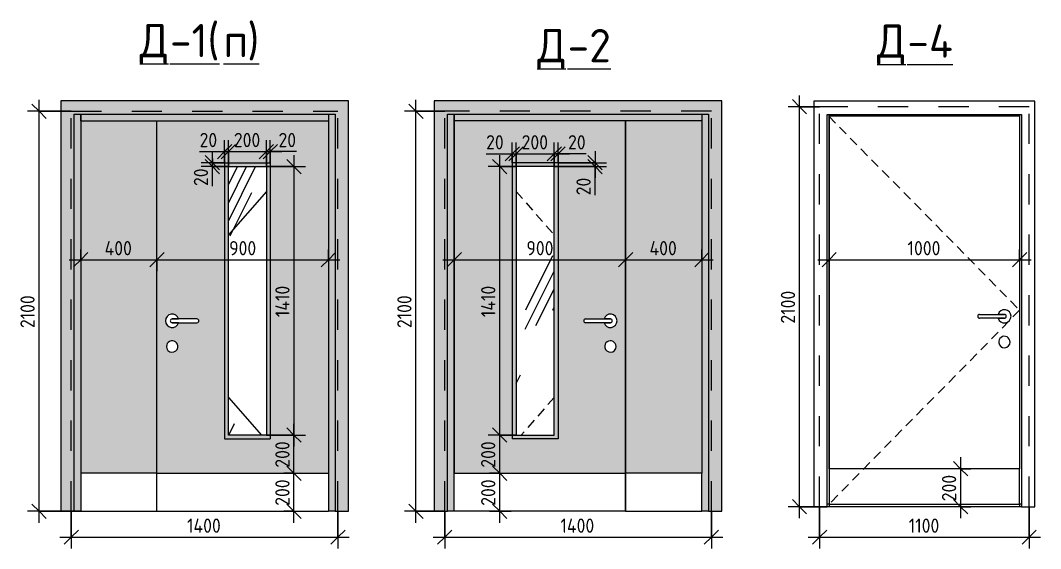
# Model space of a CAD drawing. Header units: millimetres. Extents: x 19352 to 39837, y 3979 to 22675.
# Drawn here: x 19352 to 24708, y 19848 to 22621 of the extents above; entities that cross this region are included whole.
import ezdxf

# ---------------------------------------------------------------- set-up
doc = ezdxf.new("R2010")
doc.units = ezdxf.units.MM
doc.linetypes.add('200_ШТРИХ__ш1_п0_6_', pattern=[80, 50, -30])
doc.linetypes.add('Штрих', pattern=[317.5, 158.75, -158.75])
for name, color, linetype, lineweight in [('A-ANNO-DIMS', 7, 'Continuous', 9), ('A-ANNO-DIMS-50', 7, 'Continuous', 9), ('A-DOOR', 7, 'Штрих', 9), ('A-DOOR-1', 7, 'Continuous', 9), ('A-DOOR-2', 7, '200_ШТРИХ__ш1_п0_6_', 9), ('A-DOOR-FRAM', 7, 'Continuous', 9)]:
    doc.layers.add(name, color=color, linetype=linetype, lineweight=lineweight)
doc.layers.add('G-ANNO-TEXT-1', color=7, linetype='Continuous', lineweight=9, true_color=0x3c3c3c)
doc.styles.add('GOST Common', font='GOST_Common.ttf', dxfattribs={"height": 175})
doc.styles.add('ISOCPEUR', font='isocpeur.ttf', dxfattribs={"width": 0.9, "height": 75})
doc.dimstyles.new('ISO-1_5', dxfattribs={"dimscale": 304.8, "dimtxt": 74.698588, "dimasz": 0.246063, "dimexe": 0.19685, "dimexo": 0, "dimgap": 0, "dimtad": 1, "dimdec": 0, "dimrnd": 10, "dimzin": 0, "dimdsep": 46, "dimtxsty": 'ISOCPEUR', "dimblk1": 'OBLIQUE', "dimblk2": 'OBLIQUE', "dimsah": 1, "dimcen": 0.09, "dimdle": 0.19685, "dimazin": 0, "dimtfac": 1, "dimtdec": 4, "dimtix": 1, "dimtmove": 0, "dimatfit": 3, "dimfxl": 1, "dimtvp": 1, "dimtolj": 1, "dimtzin": 0, "dimarcsym": 2})
doc.dimstyles.new('ISO-1_5_1', dxfattribs={"dimscale": 304.8, "dimtxt": 74.698588, "dimasz": 0.246063, "dimexe": 0.19685, "dimexo": 0, "dimgap": 0, "dimtad": 1, "dimdec": 0, "dimrnd": 10, "dimzin": 0, "dimdsep": 46, "dimtxsty": 'ISOCPEUR', "dimblk1": 'OBLIQUE', "dimblk2": 'OBLIQUE', "dimsah": 1, "dimcen": 0.09, "dimdle": 0.19685, "dimazin": 0, "dimtfac": 1, "dimtdec": 4, "dimtix": 1, "dimtmove": 1, "dimatfit": 3, "dimfxl": 1, "dimtvp": 1, "dimtolj": 1, "dimtzin": 0, "dimarcsym": 2})
pattern_1 = [(63.435, (127, 63.5), (-511.167, 1533.495), [635, -381, 635, -381, -807.806]), (63.435, (127, 63.5), (-511.167, 1533.495), [-2032, 254, -553.806]), (63.435, (95.2, 95.2), (-511.167, 1533.495), [508, -635, 381, -381, -934.806]), (63.435, (95.2, 95.2), (-511.167, 1533.495), [-1905, 444.5, -490.306]), (63.435, (95.2, 190.5), (-511.167, 1533.495), [381, -762, 254, -381, -1061.806]), (63.435, (95.2, 190.5), (-511.167, 1533.495), [-1778, 571.5, -490.306]), (63.435, (190.5, 95.2), (-511.167, 1533.495), [381, -762, 317.5, -12809.3]), (63.435, (285.8, 190.5), (-511.167, 1533.495), [190.5, -952.5, 127, -12999.8]), (63.435, (127, 349.2), (-511.167, 1533.495), [127, -952.5, 127, -508, -1125.306]), (63.435, (127, 349.2), (-511.167, 1533.495), [-1714.5, 317.5, -807.806]), (63.435, (698.5, 254), (-511.167, 1533.495), [635, -952.5, 762, -503.006]), (63.435, (698.5, 158.8), (-511.167, 1533.495), [889, -635, 952.5, -376.006]), (63.435, (762, 190.5), (-511.167, 1533.495), [1016, -508, 762, -553.806]), (63.435, (857.2, 285.8), (-511.167, 1533.495), [635, -889, 508, -807.806]), (63.435, (762, 476.2), (-511.167, 1533.495), [317.5, -1270, 381, -871.306]), (63.435, (952.5, 381), (-511.167, 1533.495), [254, -1270, 254, -1061.806])]

# ---------------------------------------------------------------- blocks, each defined once
blk = doc.blocks.new('Family - ___-32272663-_Двери_ 3 этаж 12-23')
at = {"layer": 'A-DOOR-1'}
h = blk.add_hatch(color=256, dxfattribs=at)
h.paths.add_polyline_path([(21791.9, 20243.9), (22529.4, 20243.9), (22529.4, 22093.9), (21629.4, 22093.9), (21629.4, 20243.9)])
h.paths.add_polyline_path([(22154.4, 20443.9), (21954.4, 20443.9), (21954.4, 21853.9), (22154.4, 21853.9), (22154.4, 20568.7)])
h.paths.add_polyline_path([(22451.6, 20879), (22444.1, 20879.4), (22437, 20881.7), (22430, 20886.2), (22425.4, 20891), (22421.4, 20898.7), (22419.7, 20904.7), (22419.7, 20912.8), (22421.4, 20919.6), (22425.4, 20926.8), (22430, 20931.8), (22436.4, 20936), (22443.5, 20938.4), (22451.1, 20938.9), (22458.5, 20937.5), (22465.4, 20934.4), (22471.7, 20929), (22475.7, 20923.5), (22478.5, 20916.4), (22479.4, 20908.9), (22478.5, 20901.5), (22475.8, 20894.6), (22471.4, 20888.5), (22465.7, 20883.7), (22458.9, 20880.5), (22453.6, 20879.4)])
h.paths.add_polyline_path([(22450, 21009), (22441, 21010), (22432.6, 21013.3), (22425, 21019), (22419.6, 21025.7), (22415.9, 21033.9), (22316.8, 21034.3), (22314.4, 21035.3), (22312.4, 21036.9), (22310.8, 21038.9), (22309.8, 21041.4), (22309.4, 21043.9), (22309.8, 21046.5), (22310.8, 21048.9), (22312.4, 21051), (22314.4, 21052.6), (22316.8, 21053.6), (22320.9, 21053.9), (22415.9, 21053.9), (22419.6, 21062.2), (22425.3, 21069.3), (22432.6, 21074.6), (22441, 21077.9), (22452, 21078.6), (22458.9, 21077.6), (22467.2, 21074.1), (22474.4, 21068.5), (22479.8, 21061.3), (22483.3, 21052.9), (22484.4, 21043.9), (22483.3, 21035), (22479.5, 21026.2), (22473.4, 21018.6), (22467.2, 21013.8), (22458.9, 21010.3), (22452, 21009.3)])
blk.add_hatch(color=256, dxfattribs=at).paths.add_polyline_path([(22929.4, 20243.9), (22929.4, 22093.9), (22529.4, 22093.9), (22529.4, 20243.9)])
h = blk.add_hatch(dxfattribs=at)
h.set_pattern_fill('FP_1', color=256, style=0, pattern_type=2)
h.set_pattern_definition(pattern_1)
h.paths.add_polyline_path([(21954.4, 20443.9), (22154.4, 20443.9), (22154.4, 21853.9), (21954.4, 21853.9), (21954.4, 20568.7)])
at = {"layer": 'A-DOOR-FRAM'}
for points in [[(21594.4, 20043.9), (21594.4, 22128.9), (22964.4, 22128.9), (22964.4, 20043.9), (23034.4, 20043.9), (23034.4, 22198.9), (21524.4, 22198.9), (21524.4, 20043.9)], [(21629.4, 20043.9), (21629.4, 22128.9), (21594.4, 22128.9), (21594.4, 20043.9)], [(21629.4, 22093.9), (22929.4, 22093.9), (22929.4, 22128.9), (21629.4, 22128.9)], [(22929.4, 20043.9), (22964.4, 20043.9), (22964.4, 22128.9), (22929.4, 22128.9), (22929.4, 20243.9)]]:
    blk.add_hatch(color=256, dxfattribs=at).paths.add_polyline_path(points)
at = {"layer": 'A-DOOR'}
for p, q in [((22979.4, 22143.9), (21579.4, 22143.9)), ((21579.4, 20043.9), (21579.4, 22143.9)), ((22979.4, 22143.9), (21579.4, 22143.9)), ((21579.4, 20043.9), (21579.4, 22143.9)), ((22979.4, 20043.9), (22979.4, 22143.9)), ((22979.4, 20043.9), (22979.4, 22143.9))]:
    blk.add_line(p, q, dxfattribs=at)
at = {"layer": 'A-DOOR-1'}
for p, q in [((22529.4, 22093.9), (21629.4, 22093.9)), ((21629.4, 20243.9), (21629.4, 22093.9)), ((22529.4, 22093.9), (22529.4, 20243.9)), ((22929.4, 22093.9), (22529.4, 22093.9)), ((22529.4, 20243.9), (22529.4, 22093.9)), ((22929.4, 22093.9), (22929.4, 20243.9)), ((22174.4, 21873.9), (21934.4, 21873.9)), ((21934.4, 21873.9), (21934.4, 20423.9)), ((21954.4, 21853.9), (21954.4, 20443.9)), ((22154.4, 21853.9), (21954.4, 21853.9)), ((22154.4, 20443.9), (22154.4, 21853.9)), ((22174.4, 21873.9), (22174.4, 20423.9)), ((22319.4, 21053.9), (22449.4, 21053.9)), ((22449.4, 21053.9), (22415.9, 21053.9)), ((22449.4, 21033.9), (22319.4, 21033.9)), ((22415.9, 21033.9), (22449.4, 21033.9)), ((22174.4, 20423.9), (21934.4, 20423.9)), ((21954.4, 20443.9), (22154.4, 20443.9)), ((21629.4, 20243.9), (22529.4, 20243.9)), ((21629.4, 20043.9), (21629.4, 20243.9)), ((22529.4, 20043.9), (22529.4, 20243.9)), ((22929.4, 20243.9), (22529.4, 20243.9)), ((22529.4, 20243.9), (22529.4, 20043.9)), ((22929.4, 20043.9), (22929.4, 20243.9)), ((22529.4, 20043.9), (21629.4, 20043.9)), ((22529.4, 20043.9), (22929.4, 20043.9))]:
    blk.add_line(p, q, dxfattribs=at)
for centre, radius, start, end in [((22319.4, 21043.9), 10, 90, 270), ((22449.4, 21043.9), 35, 0, 163.3985), ((22449.4, 21043.9), 10, 270, 90), ((22449.4, 21043.9), 10, 270, 90), ((22449.4, 21043.9), 35, 196.6015, 0), ((22449.4, 20908.9), 30, 0, 188.1699), ((22449.4, 20908.9), 30, 188.1699, 0)]:
    blk.add_arc(centre, radius, start, end, dxfattribs=at)
at = {"layer": 'A-DOOR-2'}
for p, q in [((21954.4, 21722.8), (22154.4, 21495.4)), ((22154.4, 20641.9), (21980.7, 20443.9))]:
    blk.add_line(p, q, dxfattribs=at)
at = {"layer": 'A-DOOR-FRAM'}
for p, q in [((23034.4, 22198.9), (21524.4, 22198.9)), ((21524.4, 22198.9), (21524.4, 20043.9)), ((23034.4, 20043.9), (23034.4, 22198.9)), ((21594.4, 20043.9), (21594.4, 22128.9)), ((21594.4, 22128.9), (22964.4, 22128.9)), ((21629.4, 22093.9), (21629.4, 22128.9)), ((21629.4, 22128.9), (21629.4, 20243.9)), ((22929.4, 22128.9), (22929.4, 22093.9)), ((22929.4, 22128.9), (22929.4, 20243.9)), ((22964.4, 22128.9), (22964.4, 20043.9)), ((22929.4, 22093.9), (21629.4, 22093.9)), ((21524.4, 20043.9), (21594.4, 20043.9)), ((21629.4, 20043.9), (21594.4, 20043.9)), ((22964.4, 20043.9), (22929.4, 20043.9)), ((22964.4, 20043.9), (23034.4, 20043.9))]:
    blk.add_line(p, q, dxfattribs=at)
blk = doc.blocks.new('Family - ___-32272672-_Двери_ 3 этаж 12-23')
at = {"layer": 'A-DOOR'}
for p, q in [((24647.8, 22167.7), (23547.8, 22167.7)), ((23547.8, 20067.7), (23547.8, 22167.7)), ((24647.8, 22167.7), (23547.8, 22167.7)), ((23547.8, 20067.7), (23547.8, 22167.7)), ((24647.8, 20067.7), (24647.8, 22167.7)), ((24647.8, 20067.7), (24647.8, 22167.7))]:
    blk.add_line(p, q, dxfattribs=at)
at = {"layer": 'A-DOOR-1'}
for p, q in [((24597.8, 22117.7), (23597.8, 22117.7)), ((23597.8, 20267.7), (23597.8, 22117.7)), ((24597.8, 22117.7), (24597.8, 20267.7)), ((24387.8, 21077.7), (24517.8, 21077.7)), ((24517.8, 21057.7), (24387.8, 21057.7)), ((24517.8, 21077.7), (24484.2, 21077.7)), ((24484.2, 21057.7), (24517.8, 21057.7)), ((24597.8, 20267.7), (23597.8, 20267.7)), ((23597.8, 20267.7), (23597.8, 20081.7)), ((24597.8, 20081.7), (24597.8, 20267.7)), ((23597.8, 20081.7), (24597.8, 20081.7))]:
    blk.add_line(p, q, dxfattribs=at)
for centre, radius, start, end in [((24517.8, 21067.7), 35, 0, 163.3985), ((24387.8, 21067.7), 10, 90, 270), ((24517.8, 21067.7), 35, 196.6015, 0), ((24517.8, 21067.7), 10, 270, 90), ((24517.8, 21067.7), 10, 270, 90), ((24517.8, 20932.7), 30, 0, 188.1699), ((24517.8, 20932.7), 30, 188.1699, 0)]:
    blk.add_arc(centre, radius, start, end, dxfattribs=at)
at = {"layer": 'A-DOOR-2'}
for p, q in [((23596.4, 22117.7), (24597.8, 21099.7)), ((24597.8, 21099.7), (24544.4, 21045.4)), ((24540.6, 21041.5), (23597.8, 20081.7))]:
    blk.add_line(p, q, dxfattribs=at)
at = {"layer": 'A-DOOR-FRAM'}
for p, q in [((24677.8, 22197.7), (23517.8, 22197.7)), ((23517.8, 22197.7), (23517.8, 20067.7)), ((24677.8, 20067.7), (24677.8, 22197.7)), ((23587.8, 20067.7), (23587.8, 22127.7)), ((23587.8, 22127.7), (24607.8, 22127.7)), ((23597.8, 22117.7), (23597.8, 22127.7)), ((23597.8, 22127.7), (23597.8, 20267.7)), ((24597.8, 22127.7), (24597.8, 22117.7)), ((24597.8, 22127.7), (24597.8, 20267.7)), ((24607.8, 22127.7), (24607.8, 20067.7)), ((24597.8, 22117.7), (23597.8, 22117.7)), ((23517.8, 20067.7), (23587.8, 20067.7)), ((23597.8, 20081.7), (23587.8, 20081.7)), ((23597.8, 20067.7), (23587.8, 20067.7)), ((24607.8, 20067.7), (23587.8, 20067.7)), ((23597.8, 20081.7), (23597.8, 20067.7)), ((24597.8, 20081.7), (24597.8, 20067.7)), ((24607.8, 20081.7), (24597.8, 20081.7)), ((24607.8, 20067.7), (24597.8, 20067.7)), ((24607.8, 20067.7), (24677.8, 20067.7))]:
    blk.add_line(p, q, dxfattribs=at)
blk = doc.blocks.new('Family - ___-32272699-_Двери_ 3 этаж 12-23')
at = {"layer": 'A-DOOR-1'}
blk.add_hatch(color=256, dxfattribs=at).paths.add_polyline_path([(19668.7, 20243.9), (20068.7, 20243.9), (20068.7, 22093.9), (19668.7, 22093.9), (19668.7, 20568.7)])
h = blk.add_hatch(color=256, dxfattribs=at)
h.paths.add_polyline_path([(20443.7, 20243.9), (20968.7, 20243.9), (20968.7, 22093.9), (20068.7, 22093.9), (20068.7, 20243.9), (20256.2, 20243.9)])
h.paths.add_polyline_path([(20643.7, 20443.9), (20443.7, 20443.9), (20443.7, 21853.9), (20643.7, 21853.9), (20643.7, 21289.2)])
h.paths.add_polyline_path([(20146.6, 20879), (20139.2, 20880.5), (20132.5, 20883.7), (20126.7, 20888.5), (20122.4, 20894.6), (20119.6, 20901.5), (20118.7, 20908.9), (20119.6, 20916.4), (20122.4, 20923.5), (20126.9, 20929.6), (20132.8, 20934.4), (20139.6, 20937.5), (20147, 20938.9), (20154.6, 20938.4), (20161.7, 20936), (20168.1, 20931.8), (20173.2, 20926.3), (20176.7, 20919.6), (20178.5, 20912.2), (20178.4, 20904.7), (20176.4, 20897.5), (20172.7, 20891), (20167.5, 20885.6), (20161.2, 20881.7), (20154, 20879.4)])
h.paths.add_polyline_path([(20148.2, 21009), (20139.2, 21010.3), (20130.9, 21013.8), (20123.8, 21019.4), (20118.3, 21026.6), (20114.9, 21035), (20113.7, 21043.9), (20114.9, 21052.9), (20118.3, 21061.3), (20124.7, 21069.3), (20130.9, 21074.1), (20139.2, 21077.6), (20148.7, 21078.9), (20157.1, 21077.9), (20165.6, 21074.6), (20172.9, 21069.3), (20179, 21061.3), (20182.2, 21053.9), (20281.3, 21053.6), (20283.7, 21052.6), (20285.8, 21051), (20287.4, 21048.9), (20288.4, 21046.5), (20288.7, 21043.9), (20288.4, 21041.4), (20287.4, 21038.9), (20285.8, 21036.9), (20283.7, 21035.3), (20281.3, 21034.3), (20278.7, 21033.9), (20182.2, 21033.9), (20178.6, 21025.7), (20172.7, 21018.5), (20165.6, 21013.3), (20157.1, 21010), (20148.7, 21009)])
h = blk.add_hatch(dxfattribs=at)
h.set_pattern_fill('FP_1', color=256, style=0, pattern_type=2)
h.set_pattern_definition(pattern_1)
h.paths.add_polyline_path([(20575.6, 20443.9), (20643.7, 20443.9), (20643.7, 21853.9), (20443.7, 21853.9), (20443.7, 20443.9)])
at = {"layer": 'A-DOOR-FRAM'}
for points in [[(19633.7, 20043.9), (19633.7, 22128.9), (21003.7, 22128.9), (21003.7, 20043.9), (21073.7, 20043.9), (21073.7, 22198.9), (19563.7, 22198.9), (19563.7, 20043.9)], [(19633.7, 20043.9), (19668.7, 20043.9), (19668.7, 22128.9), (19633.7, 22128.9), (19633.7, 20568.7)], [(19668.7, 22093.9), (20968.7, 22093.9), (20968.7, 22128.9), (19668.7, 22128.9)], [(20968.7, 20043.9), (21003.7, 20043.9), (21003.7, 22128.9), (20968.7, 22128.9), (20968.7, 20243.9)]]:
    blk.add_hatch(color=256, dxfattribs=at).paths.add_polyline_path(points)
at = {"layer": 'A-DOOR'}
for p, q in [((19618.7, 22143.9), (21018.7, 22143.9)), ((19618.7, 20043.9), (19618.7, 22143.9)), ((19618.7, 22143.9), (21018.7, 22143.9)), ((19618.7, 20043.9), (19618.7, 22143.9)), ((21018.7, 20043.9), (21018.7, 22143.9)), ((21018.7, 20043.9), (21018.7, 22143.9))]:
    blk.add_line(p, q, dxfattribs=at)
at = {"layer": 'A-DOOR-1'}
for p, q in [((20068.7, 20243.9), (20068.7, 22093.9)), ((20068.7, 20243.9), (20068.7, 22093.9)), ((20423.7, 21873.9), (20663.7, 21873.9)), ((20423.7, 21873.9), (20423.7, 20423.9)), ((20443.7, 20443.9), (20443.7, 21853.9)), ((20443.7, 21853.9), (20643.7, 21853.9)), ((20643.7, 21853.9), (20643.7, 20443.9)), ((20663.7, 21873.9), (20663.7, 20423.9)), ((20643.7, 21722.8), (20443.7, 21495.4)), ((20278.7, 21053.9), (20148.7, 21053.9)), ((20148.7, 21053.9), (20182.2, 21053.9)), ((20148.7, 21033.9), (20278.7, 21033.9)), ((20182.2, 21033.9), (20148.7, 21033.9)), ((20443.7, 20641.9), (20617.5, 20443.9)), ((20423.7, 20423.9), (20663.7, 20423.9)), ((20643.7, 20443.9), (20443.7, 20443.9)), ((20068.7, 20243.9), (19668.7, 20243.9)), ((20068.7, 20243.9), (20968.7, 20243.9)), ((20068.7, 20043.9), (20068.7, 20243.9)), ((20068.7, 20043.9), (20068.7, 20243.9)), ((19668.7, 20043.9), (20068.7, 20043.9)), ((20068.7, 20043.9), (20968.7, 20043.9))]:
    blk.add_line(p, q, dxfattribs=at)
for centre, radius, start, end in [((20148.7, 21043.9), 35, 16.6015, 180), ((20148.7, 21043.9), 10, 90, 270), ((20148.7, 21043.9), 10, 90, 270), ((20278.7, 21043.9), 10, 270, 90), ((20148.7, 21043.9), 35, 180, 343.3985), ((20148.7, 20908.9), 30, 351.8301, 180), ((20148.7, 20908.9), 30, 180, 351.8301)]:
    blk.add_arc(centre, radius, start, end, dxfattribs=at)
at = {"layer": 'A-DOOR-FRAM'}
for p, q in [((21073.7, 22198.9), (19563.7, 22198.9)), ((19563.7, 22198.9), (19563.7, 20043.9)), ((21073.7, 20043.9), (21073.7, 22198.9)), ((19633.7, 20043.9), (19633.7, 22128.9)), ((19633.7, 22128.9), (21003.7, 22128.9)), ((19668.7, 22093.9), (19668.7, 22128.9)), ((19668.7, 22128.9), (19668.7, 20043.9)), ((20968.7, 22128.9), (20968.7, 22093.9)), ((20968.7, 22128.9), (20968.7, 20043.9)), ((21003.7, 22128.9), (21003.7, 20043.9)), ((19668.7, 22093.9), (20968.7, 22093.9)), ((19563.7, 20043.9), (19633.7, 20043.9)), ((19668.7, 20043.9), (19633.7, 20043.9)), ((21003.7, 20043.9), (20968.7, 20043.9)), ((21003.7, 20043.9), (21073.7, 20043.9))]:
    blk.add_line(p, q, dxfattribs=at)
blk = doc.blocks.new('DIMBLOCK4-_Двери_ 3 этаж 12-23')
at = {"layer": 'A-ANNO-DIMS-50', "lineweight": 20}
for p, q in [((21428.4, 22143.9), (21390.9, 22181.4)), ((21428.4, 22143.9), (21465.9, 22106.4)), ((21428.4, 20043.9), (21390.9, 20081.4)), ((21428.4, 20043.9), (21465.9, 20006.4))]:
    blk.add_line(p, q, dxfattribs=at)
at = {"layer": 'A-ANNO-DIMS-50'}
for p, q in [((21428.4, 19983.9), (21428.4, 22203.9)), ((21579.4, 22143.9), (21368.4, 22143.9)), ((21428.4, 22143.9), (21579.4, 22143.9)), ((21579.4, 20043.9), (21368.4, 20043.9)), ((21428.4, 20043.9), (21579.4, 20043.9))]:
    blk.add_line(p, q, dxfattribs=at)
at = {"layer": 'A-ANNO-DIMS-50', "color": 0, "insert": (21330.4, 21005.6), "char_height": 75, "width": 212.029, "attachment_point": 1, "rotation": 90, "line_spacing_factor": 1.149209, "style": 'ISOCPEUR'}
blk.add_mtext('2100', dxfattribs=at)
blk = doc.blocks.new('_Oblique')
at = {"color": 0, "linetype": 'ByBlock', "lineweight": -2}
blk.add_line((-0.5, -0.5), (0.5, 0.5), dxfattribs=at)
blk = doc.blocks.new('DIMBLOCK5-_Двери_ 3 этаж 12-23')
at = {"layer": 'A-ANNO-DIMS-50', "lineweight": 20}
for p, q in [((21868.4, 20243.9), (21830.9, 20281.4)), ((21868.4, 20243.9), (21905.9, 20206.4)), ((21868.4, 20043.9), (21830.9, 20081.4)), ((21868.4, 20043.9), (21905.9, 20006.4))]:
    blk.add_line(p, q, dxfattribs=at)
at = {"layer": 'A-ANNO-DIMS-50'}
for p, q in [((21815.3, 20243.9), (21928.4, 20243.9)), ((21868.4, 20243.9), (21815.3, 20243.9)), ((21868.4, 19983.9), (21868.4, 20243.9)), ((21815.3, 20043.9), (21928.4, 20043.9)), ((21868.4, 20043.9), (21815.3, 20043.9))]:
    blk.add_line(p, q, dxfattribs=at)
at = {"layer": 'A-ANNO-DIMS-50', "color": 0, "insert": (21770.4, 20072.8), "char_height": 75, "width": 170.658, "attachment_point": 1, "rotation": 90, "line_spacing_factor": 1.149209, "style": 'ISOCPEUR'}
blk.add_mtext('200', dxfattribs=at)
blk = doc.blocks.new('DIMBLOCK6-_Двери_ 3 этаж 12-23')
at = {"layer": 'A-ANNO-DIMS-50', "lineweight": 20}
for p, q in [((21868.4, 20443.9), (21830.9, 20481.4)), ((21868.4, 20443.9), (21905.9, 20406.4)), ((21868.4, 20243.9), (21830.9, 20281.4)), ((21868.4, 20243.9), (21905.9, 20206.4))]:
    blk.add_line(p, q, dxfattribs=at)
at = {"layer": 'A-ANNO-DIMS-50'}
for p, q in [((21954.4, 20443.9), (21808.4, 20443.9)), ((21868.4, 20243.9), (21868.4, 20443.9)), ((21868.4, 20443.9), (21954.4, 20443.9)), ((21815.3, 20243.9), (21928.4, 20243.9)), ((21868.4, 20243.9), (21815.3, 20243.9))]:
    blk.add_line(p, q, dxfattribs=at)
at = {"layer": 'A-ANNO-DIMS-50', "color": 0, "insert": (21770.4, 20272.8), "char_height": 75, "width": 170.658, "attachment_point": 1, "rotation": 90, "line_spacing_factor": 1.149209, "style": 'ISOCPEUR'}
blk.add_mtext('200', dxfattribs=at)
blk = doc.blocks.new('DIMBLOCK7-_Двери_ 3 этаж 12-23')
at = {"layer": 'A-ANNO-DIMS-50'}
for p, q in [((21868.4, 20443.9), (21868.4, 21913.9)), ((21954.4, 21853.9), (21808.4, 21853.9)), ((21868.4, 21853.9), (21954.4, 21853.9)), ((21954.4, 20443.9), (21808.4, 20443.9)), ((21868.4, 20443.9), (21954.4, 20443.9))]:
    blk.add_line(p, q, dxfattribs=at)
at = {"layer": 'A-ANNO-DIMS-50', "lineweight": 20}
for p, q in [((21868.4, 21853.9), (21830.9, 21891.4)), ((21868.4, 21853.9), (21905.9, 21816.4)), ((21868.4, 20443.9), (21830.9, 20481.4)), ((21868.4, 20443.9), (21905.9, 20406.4))]:
    blk.add_line(p, q, dxfattribs=at)
at = {"layer": 'A-ANNO-DIMS-50', "color": 0, "insert": (21770.4, 21063.5), "char_height": 75, "width": 205.134, "attachment_point": 1, "rotation": 90, "line_spacing_factor": 1.149209, "style": 'ISOCPEUR'}
blk.add_mtext('1410', dxfattribs=at)
blk = doc.blocks.new('DIMBLOCK8-_Двери_ 3 этаж 12-23')
at = {"layer": 'A-ANNO-DIMS-50'}
for p, q in [((21934.4, 21873.9), (21934.4, 21980.7)), ((21954.4, 21853.9), (21954.4, 21980.7)), ((21796.8, 21920.7), (21941.7, 21920.7)), ((21874.4, 21920.7), (21954.4, 21920.7)), ((21934.4, 21920.7), (21934.4, 21873.9)), ((21941.7, 21920.7), (21944.4, 21920.7)), ((21954.4, 21920.7), (21954.4, 21853.9))]:
    blk.add_line(p, q, dxfattribs=at)
at = {"layer": 'A-ANNO-DIMS-50', "lineweight": 20}
for p, q in [((21934.4, 21920.7), (21896.9, 21883.2)), ((21954.4, 21920.7), (21916.9, 21883.2)), ((21934.4, 21920.7), (21971.9, 21958.2)), ((21954.4, 21920.7), (21991.9, 21958.2))]:
    blk.add_line(p, q, dxfattribs=at)
at = {"layer": 'A-ANNO-DIMS-50', "color": 0, "insert": (21796.8, 22018.7), "char_height": 75, "width": 113.772, "attachment_point": 1, "line_spacing_factor": 1.149209, "style": 'ISOCPEUR'}
blk.add_mtext('20', dxfattribs=at)
blk = doc.blocks.new('DIMBLOCK9-_Двери_ 3 этаж 12-23')
at = {"layer": 'A-ANNO-DIMS-50'}
for p, q in [((21954.4, 21853.9), (21954.4, 21980.7)), ((22154.4, 21853.9), (22154.4, 21980.7)), ((21954.4, 21920.7), (22154.4, 21920.7)), ((21954.4, 21920.7), (21954.4, 21853.9)), ((22154.4, 21920.7), (22154.4, 21853.9))]:
    blk.add_line(p, q, dxfattribs=at)
at = {"layer": 'A-ANNO-DIMS-50', "lineweight": 20}
for p, q in [((21954.4, 21920.7), (21916.9, 21883.2)), ((21954.4, 21920.7), (21991.9, 21958.2)), ((22154.4, 21920.7), (22116.9, 21883.2)), ((22154.4, 21920.7), (22191.9, 21958.2))]:
    blk.add_line(p, q, dxfattribs=at)
at = {"layer": 'A-ANNO-DIMS-50', "color": 0, "insert": (21983.3, 22018.7), "char_height": 75, "width": 170.658, "attachment_point": 1, "line_spacing_factor": 1.149209, "style": 'ISOCPEUR'}
blk.add_mtext('200', dxfattribs=at)
blk = doc.blocks.new('DIMBLOCK10-_Двери_ 3 этаж 12-23')
at = {"layer": 'A-ANNO-DIMS-50'}
for p, q in [((22154.4, 21853.9), (22154.4, 21980.7)), ((22174.4, 21873.9), (22174.4, 21980.7)), ((22154.4, 21920.7), (22234.4, 21920.7)), ((22154.4, 21920.7), (22154.4, 21853.9)), ((22177, 21920.7), (22164.4, 21920.7)), ((22174.4, 21920.7), (22174.4, 21873.9)), ((22321.8, 21920.7), (22177, 21920.7))]:
    blk.add_line(p, q, dxfattribs=at)
at = {"layer": 'A-ANNO-DIMS-50', "lineweight": 20}
for p, q in [((22154.4, 21920.7), (22116.9, 21883.2)), ((22174.4, 21920.7), (22136.9, 21883.2)), ((22154.4, 21920.7), (22191.9, 21958.2)), ((22174.4, 21920.7), (22211.9, 21958.2))]:
    blk.add_line(p, q, dxfattribs=at)
at = {"layer": 'A-ANNO-DIMS-50', "color": 0, "insert": (22227, 22018.7), "char_height": 75, "width": 113.772, "attachment_point": 1, "line_spacing_factor": 1.149209, "style": 'ISOCPEUR'}
blk.add_mtext('20', dxfattribs=at)
blk = doc.blocks.new('DIMBLOCK11-_Двери_ 3 этаж 12-23')
at = {"layer": 'A-ANNO-DIMS-50', "lineweight": 20}
for p, q in [((22368.8, 21873.9), (22331.3, 21911.4)), ((22368.8, 21853.9), (22331.3, 21891.4)), ((22368.8, 21873.9), (22406.3, 21836.4)), ((22368.8, 21853.9), (22406.3, 21816.4))]:
    blk.add_line(p, q, dxfattribs=at)
at = {"layer": 'A-ANNO-DIMS-50'}
for p, q in [((22368.8, 21933.9), (22368.8, 21793.9)), ((22154.4, 21853.9), (22428.8, 21853.9)), ((22368.8, 21853.9), (22154.4, 21853.9)), ((22174.4, 21873.9), (22428.8, 21873.9)), ((22368.8, 21873.9), (22174.4, 21873.9)), ((22368.8, 21847.7), (22368.8, 21863.9)), ((22368.8, 21702.9), (22368.8, 21847.7))]:
    blk.add_line(p, q, dxfattribs=at)
at = {"layer": 'A-ANNO-DIMS-50', "color": 0, "insert": (22270.8, 21702.9), "char_height": 75, "width": 113.772, "attachment_point": 1, "rotation": 90, "line_spacing_factor": 1.149209, "style": 'ISOCPEUR'}
blk.add_mtext('20', dxfattribs=at)
blk = doc.blocks.new('DIMBLOCK12-_Двери_ 3 этаж 12-23')
at = {"layer": 'A-ANNO-DIMS-50'}
for p, q in [((21579.4, 20043.9), (21579.4, 19848.1)), ((21579.4, 19908.1), (21579.4, 20043.9)), ((22979.4, 20043.9), (22979.4, 19848.1)), ((22979.4, 19908.1), (22979.4, 20043.9)), ((21519.4, 19908.1), (23039.4, 19908.1))]:
    blk.add_line(p, q, dxfattribs=at)
at = {"layer": 'A-ANNO-DIMS-50', "lineweight": 20}
for p, q in [((21579.4, 19908.1), (21616.9, 19945.6)), ((22979.4, 19908.1), (23016.9, 19945.6)), ((21579.4, 19908.1), (21541.9, 19870.6)), ((22979.4, 19908.1), (22941.9, 19870.6))]:
    blk.add_line(p, q, dxfattribs=at)
at = {"layer": 'A-ANNO-DIMS-50', "color": 0, "insert": (22187.5, 20006.1), "char_height": 75, "width": 220.648, "attachment_point": 1, "line_spacing_factor": 1.149209, "style": 'ISOCPEUR'}
blk.add_mtext('1400', dxfattribs=at)
blk = doc.blocks.new('DIMBLOCK13-_Двери_ 3 этаж 12-23')
at = {"layer": 'A-ANNO-DIMS-50'}
for p, q in [((21629.4, 21417.9), (21629.4, 21304.8)), ((21629.4, 21364.8), (21629.4, 21417.9)), ((22529.4, 21417.9), (22529.4, 21304.8)), ((22529.4, 21364.8), (22529.4, 21417.9)), ((21569.4, 21364.8), (22529.4, 21364.8))]:
    blk.add_line(p, q, dxfattribs=at)
at = {"layer": 'A-ANNO-DIMS-50', "lineweight": 20}
for p, q in [((21629.4, 21364.8), (21666.9, 21402.3)), ((22529.4, 21364.8), (22566.9, 21402.3)), ((21629.4, 21364.8), (21591.9, 21327.3)), ((22529.4, 21364.8), (22491.9, 21327.3))]:
    blk.add_line(p, q, dxfattribs=at)
at = {"layer": 'A-ANNO-DIMS-50', "color": 0, "insert": (22008.3, 21462.8), "char_height": 75, "width": 170.658, "attachment_point": 1, "line_spacing_factor": 1.149209, "style": 'ISOCPEUR'}
blk.add_mtext('900', dxfattribs=at)
blk = doc.blocks.new('DIMBLOCK14-_Двери_ 3 этаж 12-23')
at = {"layer": 'A-ANNO-DIMS-50'}
for p, q in [((22529.4, 21417.9), (22529.4, 21304.8)), ((22529.4, 21364.8), (22529.4, 21417.9)), ((22929.4, 21417.9), (22929.4, 21304.8)), ((22929.4, 21364.8), (22929.4, 21417.9)), ((22529.4, 21364.8), (22989.4, 21364.8))]:
    blk.add_line(p, q, dxfattribs=at)
at = {"layer": 'A-ANNO-DIMS-50', "lineweight": 20}
for p, q in [((22529.4, 21364.8), (22566.9, 21402.3)), ((22929.4, 21364.8), (22966.9, 21402.3)), ((22529.4, 21364.8), (22491.9, 21327.3)), ((22929.4, 21364.8), (22891.9, 21327.3))]:
    blk.add_line(p, q, dxfattribs=at)
at = {"layer": 'A-ANNO-DIMS-50', "color": 0, "insert": (22654.7, 21462.8), "char_height": 75, "width": 179.277, "attachment_point": 1, "line_spacing_factor": 1.149209, "style": 'ISOCPEUR'}
blk.add_mtext('400', dxfattribs=at)
blk = doc.blocks.new('DIMBLOCK15-_Двери_ 3 этаж 12-23')
at = {"layer": 'A-ANNO-DIMS-50'}
for p, q in [((23547.8, 20067.7), (23547.8, 19848.1)), ((23547.8, 19908.1), (23547.8, 20067.7)), ((24647.8, 20067.7), (24647.8, 19848.1)), ((24647.8, 19908.1), (24647.8, 20067.7)), ((23487.8, 19908.1), (24707.8, 19908.1))]:
    blk.add_line(p, q, dxfattribs=at)
at = {"layer": 'A-ANNO-DIMS-50', "lineweight": 20}
for p, q in [((23547.8, 19908.1), (23585.3, 19945.6)), ((24647.8, 19908.1), (24685.3, 19945.6)), ((23547.8, 19908.1), (23510.3, 19870.6)), ((24647.8, 19908.1), (24610.3, 19870.6))]:
    blk.add_line(p, q, dxfattribs=at)
at = {"layer": 'A-ANNO-DIMS-50', "color": 0, "insert": (24015.9, 20006.1), "char_height": 75, "width": 196.515, "attachment_point": 1, "line_spacing_factor": 1.149209, "style": 'ISOCPEUR'}
blk.add_mtext('1100', dxfattribs=at)
blk = doc.blocks.new('DIMBLOCK16-_Двери_ 3 этаж 12-23')
at = {"layer": 'A-ANNO-DIMS-50'}
for p, q in [((23442, 20007.7), (23442, 22227.7)), ((23547.8, 22167.7), (23382, 22167.7)), ((23442, 22167.7), (23547.8, 22167.7)), ((23587.8, 20067.7), (23382, 20067.7)), ((23442, 20067.7), (23587.8, 20067.7))]:
    blk.add_line(p, q, dxfattribs=at)
at = {"layer": 'A-ANNO-DIMS-50', "lineweight": 20}
for p, q in [((23442, 22167.7), (23404.5, 22205.2)), ((23442, 22167.7), (23479.5, 22130.2)), ((23442, 20067.7), (23404.5, 20105.2)), ((23442, 20067.7), (23479.5, 20030.2))]:
    blk.add_line(p, q, dxfattribs=at)
at = {"layer": 'A-ANNO-DIMS-50', "color": 0, "insert": (23344, 21029.4), "char_height": 75, "width": 212.029, "attachment_point": 1, "rotation": 90, "line_spacing_factor": 1.149209, "style": 'ISOCPEUR'}
blk.add_mtext('2100', dxfattribs=at)
blk = doc.blocks.new('DIMBLOCK20-_Двери_ 3 этаж 12-23')
at = {"layer": 'A-ANNO-DIMS-50', "lineweight": 20}
for p, q in [((24287.9, 20267.7), (24250.4, 20305.2)), ((24287.9, 20267.7), (24325.4, 20230.2)), ((24287.9, 20067.7), (24250.4, 20105.2)), ((24287.9, 20067.7), (24325.4, 20030.2))]:
    blk.add_line(p, q, dxfattribs=at)
at = {"layer": 'A-ANNO-DIMS-50'}
for p, q in [((24287.9, 20327.7), (24287.9, 20007.7)), ((24340.9, 20267.7), (24227.9, 20267.7)), ((24287.9, 20267.7), (24340.9, 20267.7)), ((24340.9, 20067.7), (24227.9, 20067.7)), ((24287.9, 20067.7), (24340.9, 20067.7))]:
    blk.add_line(p, q, dxfattribs=at)
at = {"layer": 'A-ANNO-DIMS-50', "color": 0, "insert": (24189.9, 20096.6), "char_height": 75, "width": 170.658, "attachment_point": 1, "rotation": 90, "line_spacing_factor": 1.149209, "style": 'ISOCPEUR'}
blk.add_mtext('200', dxfattribs=at)
blk = doc.blocks.new('DIMBLOCK21-_Двери_ 3 этаж 12-23')
at = {"layer": 'A-ANNO-DIMS-50'}
for p, q in [((20423.7, 21873.9), (20423.7, 21992.5)), ((20443.7, 21853.9), (20443.7, 21992.5)), ((20292.6, 21932.5), (20437.4, 21932.5)), ((20363.7, 21932.5), (20443.7, 21932.5)), ((20423.7, 21932.5), (20423.7, 21873.9)), ((20437.4, 21932.5), (20433.7, 21932.5)), ((20443.7, 21932.5), (20443.7, 21853.9))]:
    blk.add_line(p, q, dxfattribs=at)
at = {"layer": 'A-ANNO-DIMS-50', "lineweight": 20}
for p, q in [((20423.7, 21932.5), (20461.2, 21970)), ((20443.7, 21932.5), (20481.2, 21970)), ((20423.7, 21932.5), (20386.2, 21895)), ((20443.7, 21932.5), (20406.2, 21895))]:
    blk.add_line(p, q, dxfattribs=at)
at = {"layer": 'A-ANNO-DIMS-50', "color": 0, "insert": (20292.6, 22030.5), "char_height": 75, "width": 113.772, "attachment_point": 1, "line_spacing_factor": 1.149209, "style": 'ISOCPEUR'}
blk.add_mtext('20', dxfattribs=at)
blk = doc.blocks.new('DIMBLOCK22-_Двери_ 3 этаж 12-23')
at = {"layer": 'A-ANNO-DIMS-50'}
for p, q in [((20443.7, 21853.9), (20443.7, 21992.5)), ((20643.7, 21853.9), (20643.7, 21992.5)), ((20443.7, 21932.5), (20643.7, 21932.5)), ((20443.7, 21932.5), (20443.7, 21853.9)), ((20643.7, 21932.5), (20643.7, 21853.9))]:
    blk.add_line(p, q, dxfattribs=at)
at = {"layer": 'A-ANNO-DIMS-50', "lineweight": 20}
for p, q in [((20443.7, 21932.5), (20481.2, 21970)), ((20643.7, 21932.5), (20681.2, 21970)), ((20443.7, 21932.5), (20406.2, 21895)), ((20643.7, 21932.5), (20606.2, 21895))]:
    blk.add_line(p, q, dxfattribs=at)
at = {"layer": 'A-ANNO-DIMS-50', "color": 0, "insert": (20472.6, 22030.5), "char_height": 75, "width": 170.658, "attachment_point": 1, "line_spacing_factor": 1.149209, "style": 'ISOCPEUR'}
blk.add_mtext('200', dxfattribs=at)
blk = doc.blocks.new('DIMBLOCK23-_Двери_ 3 этаж 12-23')
at = {"layer": 'A-ANNO-DIMS-50'}
for p, q in [((20643.7, 21853.9), (20643.7, 21992.5)), ((20663.7, 21873.9), (20663.7, 21992.5)), ((20643.7, 21932.5), (20723.7, 21932.5)), ((20643.7, 21932.5), (20643.7, 21853.9)), ((20656.8, 21932.5), (20653.7, 21932.5)), ((20801.6, 21932.5), (20656.8, 21932.5)), ((20663.7, 21932.5), (20663.7, 21873.9))]:
    blk.add_line(p, q, dxfattribs=at)
at = {"layer": 'A-ANNO-DIMS-50', "lineweight": 20}
for p, q in [((20643.7, 21932.5), (20681.2, 21970)), ((20663.7, 21932.5), (20701.2, 21970)), ((20643.7, 21932.5), (20606.2, 21895)), ((20663.7, 21932.5), (20626.2, 21895))]:
    blk.add_line(p, q, dxfattribs=at)
at = {"layer": 'A-ANNO-DIMS-50', "color": 0, "insert": (20706.8, 22030.5), "char_height": 75, "width": 113.772, "attachment_point": 1, "line_spacing_factor": 1.149209, "style": 'ISOCPEUR'}
blk.add_mtext('20', dxfattribs=at)
blk = doc.blocks.new('DIMBLOCK24-_Двери_ 3 этаж 12-23')
at = {"layer": 'A-ANNO-DIMS-50', "lineweight": 20}
for p, q in [((20360.2, 21873.9), (20322.7, 21911.4)), ((20360.2, 21853.9), (20322.7, 21891.4)), ((20360.2, 21873.9), (20397.7, 21836.4)), ((20360.2, 21853.9), (20397.7, 21816.4))]:
    blk.add_line(p, q, dxfattribs=at)
at = {"layer": 'A-ANNO-DIMS-50'}
for p, q in [((20360.2, 21793.9), (20360.2, 21933.9)), ((20423.7, 21873.9), (20300.2, 21873.9)), ((20443.7, 21853.9), (20300.2, 21853.9)), ((20360.2, 21896.4), (20360.2, 21863.9)), ((20360.2, 21751.6), (20360.2, 21896.4)), ((20360.2, 21873.9), (20423.7, 21873.9)), ((20360.2, 21853.9), (20443.7, 21853.9))]:
    blk.add_line(p, q, dxfattribs=at)
at = {"layer": 'A-ANNO-DIMS-50', "color": 0, "insert": (20262.2, 21751.6), "char_height": 75, "width": 113.772, "attachment_point": 1, "rotation": 90, "line_spacing_factor": 1.149209, "style": 'ISOCPEUR'}
blk.add_mtext('20', dxfattribs=at)
blk = doc.blocks.new('DIMBLOCK25-_Двери_ 3 этаж 12-23')
at = {"layer": 'A-ANNO-DIMS-50'}
for p, q in [((20788.1, 21913.9), (20788.1, 20383.9)), ((20643.7, 21853.9), (20848.1, 21853.9)), ((20788.1, 21853.9), (20643.7, 21853.9)), ((20643.7, 20443.9), (20848.1, 20443.9)), ((20788.1, 20443.9), (20643.7, 20443.9))]:
    blk.add_line(p, q, dxfattribs=at)
at = {"layer": 'A-ANNO-DIMS-50', "lineweight": 20}
for p, q in [((20788.1, 21853.9), (20750.6, 21891.4)), ((20788.1, 21853.9), (20825.6, 21816.4)), ((20788.1, 20443.9), (20750.6, 20481.4)), ((20788.1, 20443.9), (20825.6, 20406.4))]:
    blk.add_line(p, q, dxfattribs=at)
at = {"layer": 'A-ANNO-DIMS-50', "color": 0, "insert": (20690.1, 21063.5), "char_height": 75, "width": 205.134, "attachment_point": 1, "rotation": 90, "line_spacing_factor": 1.149209, "style": 'ISOCPEUR'}
blk.add_mtext('1410', dxfattribs=at)
blk = doc.blocks.new('DIMBLOCK26-_Двери_ 3 этаж 12-23')
at = {"layer": 'A-ANNO-DIMS-50', "lineweight": 20}
for p, q in [((20788.1, 20243.9), (20750.6, 20281.4)), ((20788.1, 20243.9), (20825.6, 20206.4)), ((20788.1, 20043.9), (20750.6, 20081.4)), ((20788.1, 20043.9), (20825.6, 20006.4))]:
    blk.add_line(p, q, dxfattribs=at)
at = {"layer": 'A-ANNO-DIMS-50'}
for p, q in [((20735.1, 20243.9), (20848.1, 20243.9)), ((20788.1, 20243.9), (20735.1, 20243.9)), ((20788.1, 19983.9), (20788.1, 20243.9)), ((20735.1, 20043.9), (20848.1, 20043.9)), ((20788.1, 20043.9), (20735.1, 20043.9))]:
    blk.add_line(p, q, dxfattribs=at)
at = {"layer": 'A-ANNO-DIMS-50', "color": 0, "insert": (20690.1, 20072.8), "char_height": 75, "width": 170.658, "attachment_point": 1, "rotation": 90, "line_spacing_factor": 1.149209, "style": 'ISOCPEUR'}
blk.add_mtext('200', dxfattribs=at)
blk = doc.blocks.new('DIMBLOCK27-_Двери_ 3 этаж 12-23')
at = {"layer": 'A-ANNO-DIMS-50', "lineweight": 20}
for p, q in [((20788.1, 20443.9), (20750.6, 20481.4)), ((20788.1, 20443.9), (20825.6, 20406.4)), ((20788.1, 20243.9), (20750.6, 20281.4)), ((20788.1, 20243.9), (20825.6, 20206.4))]:
    blk.add_line(p, q, dxfattribs=at)
at = {"layer": 'A-ANNO-DIMS-50'}
for p, q in [((20788.1, 20243.9), (20788.1, 20503.9)), ((20643.7, 20443.9), (20848.1, 20443.9)), ((20788.1, 20443.9), (20643.7, 20443.9)), ((20735.1, 20243.9), (20848.1, 20243.9)), ((20788.1, 20243.9), (20735.1, 20243.9))]:
    blk.add_line(p, q, dxfattribs=at)
at = {"layer": 'A-ANNO-DIMS-50', "color": 0, "insert": (20690.1, 20272.8), "char_height": 75, "width": 170.658, "attachment_point": 1, "rotation": 90, "line_spacing_factor": 1.149209, "style": 'ISOCPEUR'}
blk.add_mtext('200', dxfattribs=at)
blk = doc.blocks.new('DIMBLOCK28-_Двери_ 3 этаж 12-23')
at = {"layer": 'A-ANNO-DIMS-50'}
for p, q in [((19668.7, 21417.9), (19668.7, 21304.8)), ((19668.7, 21364.8), (19668.7, 21417.9)), ((19608.7, 21364.8), (20068.7, 21364.8)), ((20068.7, 21364.9), (20068.7, 21304.8)), ((20068.7, 21364.8), (20068.7, 21364.9))]:
    blk.add_line(p, q, dxfattribs=at)
at = {"layer": 'A-ANNO-DIMS-50', "lineweight": 20}
for p, q in [((19668.7, 21364.8), (19706.2, 21402.3)), ((20068.7, 21364.8), (20106.2, 21402.3)), ((19668.7, 21364.8), (19631.2, 21327.3)), ((20068.7, 21364.8), (20031.2, 21327.3))]:
    blk.add_line(p, q, dxfattribs=at)
at = {"layer": 'A-ANNO-DIMS-50', "color": 0, "insert": (19794, 21462.8), "char_height": 75, "width": 179.277, "attachment_point": 1, "line_spacing_factor": 1.149209, "style": 'ISOCPEUR'}
blk.add_mtext('400', dxfattribs=at)
blk = doc.blocks.new('DIMBLOCK29-_Двери_ 3 этаж 12-23')
at = {"layer": 'A-ANNO-DIMS-50', "lineweight": 20}
for p, q in [((20068.7, 21364.8), (20106.2, 21402.3)), ((20968.7, 21364.8), (21006.2, 21402.3)), ((20068.7, 21364.8), (20031.2, 21327.3)), ((20968.7, 21364.8), (20931.2, 21327.3))]:
    blk.add_line(p, q, dxfattribs=at)
at = {"layer": 'A-ANNO-DIMS-50'}
for p, q in [((20968.7, 21417.9), (20968.7, 21304.8)), ((20968.7, 21364.8), (20968.7, 21417.9)), ((20068.7, 21364.9), (20068.7, 21304.8)), ((20068.7, 21364.8), (20068.7, 21364.9)), ((20068.7, 21364.8), (21028.7, 21364.8))]:
    blk.add_line(p, q, dxfattribs=at)
at = {"layer": 'A-ANNO-DIMS-50', "color": 0, "insert": (20447.6, 21462.8), "char_height": 75, "width": 170.658, "attachment_point": 1, "line_spacing_factor": 1.149209, "style": 'ISOCPEUR'}
blk.add_mtext('900', dxfattribs=at)
blk = doc.blocks.new('DIMBLOCK30-_Двери_ 3 этаж 12-23')
at = {"layer": 'A-ANNO-DIMS-50'}
for p, q in [((19618.7, 20043.9), (19618.7, 19848.1)), ((19618.7, 19908.1), (19618.7, 20043.9)), ((21018.7, 20043.9), (21018.7, 19848.1)), ((21018.7, 19908.1), (21018.7, 20043.9)), ((19558.7, 19908.1), (21078.7, 19908.1))]:
    blk.add_line(p, q, dxfattribs=at)
at = {"layer": 'A-ANNO-DIMS-50', "lineweight": 20}
for p, q in [((19618.7, 19908.1), (19656.2, 19945.6)), ((21018.7, 19908.1), (21056.2, 19945.6)), ((19618.7, 19908.1), (19581.2, 19870.6)), ((21018.7, 19908.1), (20981.2, 19870.6))]:
    blk.add_line(p, q, dxfattribs=at)
at = {"layer": 'A-ANNO-DIMS-50', "color": 0, "insert": (20226.8, 20006.1), "char_height": 75, "width": 220.648, "attachment_point": 1, "line_spacing_factor": 1.149209, "style": 'ISOCPEUR'}
blk.add_mtext('1400', dxfattribs=at)
blk = doc.blocks.new('DIMBLOCK31-_Двери_ 3 этаж 12-23')
at = {"layer": 'A-ANNO-DIMS-50', "lineweight": 20}
for p, q in [((19450, 22143.9), (19412.5, 22181.4)), ((19450, 22143.9), (19487.5, 22106.4)), ((19450, 20043.9), (19412.5, 20081.4)), ((19450, 20043.9), (19487.5, 20006.4))]:
    blk.add_line(p, q, dxfattribs=at)
at = {"layer": 'A-ANNO-DIMS-50'}
for p, q in [((19450, 19983.9), (19450, 22203.9)), ((19618.7, 22143.9), (19390, 22143.9)), ((19450, 22143.9), (19618.7, 22143.9)), ((19668.7, 20043.9), (19390, 20043.9)), ((19450, 20043.9), (19668.7, 20043.9))]:
    blk.add_line(p, q, dxfattribs=at)
at = {"layer": 'A-ANNO-DIMS-50', "color": 0, "insert": (19352, 21005.6), "char_height": 75, "width": 212.029, "attachment_point": 1, "rotation": 90, "line_spacing_factor": 1.149209, "style": 'ISOCPEUR'}
blk.add_mtext('2100', dxfattribs=at)
blk = doc.blocks.new('DIMBLOCK39-_Двери_ 3 этаж 12-23')
at = {"layer": 'A-ANNO-DIMS-50'}
for p, q in [((23597.8, 21417.9), (23597.8, 21304.8)), ((23597.8, 21364.8), (23597.8, 21417.9)), ((24597.8, 21417.9), (24597.8, 21304.8)), ((24597.8, 21364.8), (24597.8, 21417.9)), ((23537.8, 21364.8), (24657.8, 21364.8))]:
    blk.add_line(p, q, dxfattribs=at)
at = {"layer": 'A-ANNO-DIMS-50', "lineweight": 20}
for p, q in [((23597.8, 21364.8), (23635.3, 21402.3)), ((24597.8, 21364.8), (24635.3, 21402.3)), ((23597.8, 21364.8), (23560.3, 21327.3)), ((24597.8, 21364.8), (24560.3, 21327.3))]:
    blk.add_line(p, q, dxfattribs=at)
at = {"layer": 'A-ANNO-DIMS-50', "color": 0, "insert": (24009.4, 21462.8), "char_height": 75, "width": 212.029, "attachment_point": 1, "line_spacing_factor": 1.149209, "style": 'ISOCPEUR'}
blk.add_mtext('1000', dxfattribs=at)

msp = doc.modelspace()

# ---------------------------------------------------------------- block references
at = {"layer": 'A-DOOR-1'}
for name in ['Family - ___-32272699-_Двери_ 3 этаж 12-23', 'Family - ___-32272663-_Двери_ 3 этаж 12-23', 'Family - ___-32272672-_Двери_ 3 этаж 12-23']:
    msp.add_blockref(name, (0, 0), dxfattribs=at)

# ---------------------------------------------------------------- texts
at = {"layer": 'G-ANNO-TEXT-1', "char_height": 175, "attachment_point": 1, "style": 'GOST Common'}
for s, insert, width in [('\\L\\fGOST Common|b0|i0|c204|p34|;\\LД', (19978.3, 22602.8), 192.405), ('\\L-1(', (20137, 22602.8), 340.717), ('\\L\\fGOST Common|b0|i0|c204|p34|;\\L)', (20543.8, 22602.8), 84.177), ('\\L\\fGOST Common|b0|i0|c204|p34|;\\Lп', (20418.1, 22602.8), 152.321), ('\\L\\fGOST Common|b0|i0|c204|p34|;\\LД', (22065.4, 22576.3), 192.405), ('\\L-2', (22224.2, 22576.3), 304.641), ('\\L\\fGOST Common|b0|i0|c204|p34|;\\LД', (23849.2, 22600), 192.405), ('\\L-4', (24008, 22600), 324.683)]:
    msp.add_mtext(s, dxfattribs=dict(at, insert=insert, width=width))

# ---------------------------------------------------------------- dimensions: what is measured, and where the dimension line sits
at = {"layer": 'A-ANNO-DIMS'}
for base, p1, p2, override, picture, middle in [((23442, 22167.7), (23587.8, 20067.7), (23547.8, 22167.7), {"dimpost": '<>', "dimfxl": 2100.380918}, 'DIMBLOCK16-_Двери_ 3 этаж 12-23', (23404.5, 21117.7)), ((19450, 22143.9), (19668.7, 20043.9), (19618.7, 22143.9), {"dimpost": '<>', "dimfxl": 2100.595154}, 'DIMBLOCK31-_Двери_ 3 этаж 12-23', (19412.5, 21093.9)), ((21428.4, 22143.9), (21579.4, 20043.9), (21579.4, 22143.9), {"dimpost": '<>', "dimfxl": 2100}, 'DIMBLOCK4-_Двери_ 3 этаж 12-23', (21390.9, 21093.9)), ((20788.1, 20443.9), (20643.7, 21853.9), (20643.7, 20443.9), {"dimpost": '<>', "dimfxl": 1410}, 'DIMBLOCK25-_Двери_ 3 этаж 12-23', (20750.6, 21148.9)), ((21868.4, 21853.9), (21954.4, 20443.9), (21954.4, 21853.9), {"dimpost": '<>', "dimfxl": 1410}, 'DIMBLOCK7-_Двери_ 3 этаж 12-23', (21830.9, 21148.9)), ((20788.1, 20443.9), (20735.1, 20243.9), (20643.7, 20443.9), {"dimpost": '<>', "dimfxl": 219.896287}, 'DIMBLOCK27-_Двери_ 3 этаж 12-23', (20750.6, 20343.9)), ((21868.4, 20443.9), (21815.3, 20243.9), (21954.4, 20443.9), {"dimpost": '<>', "dimfxl": 243.612058}, 'DIMBLOCK6-_Двери_ 3 этаж 12-23', (21830.9, 20343.9)), ((24287.9, 20067.7), (24340.9, 20267.7), (24340.9, 20067.7), {"dimpost": '<>', "dimfxl": 200}, 'DIMBLOCK20-_Двери_ 3 этаж 12-23', (24250.4, 20167.7)), ((20788.1, 20243.9), (20735.1, 20043.9), (20735.1, 20243.9), {"dimpost": '<>', "dimfxl": 200}, 'DIMBLOCK26-_Двери_ 3 этаж 12-23', (20750.6, 20143.9)), ((21868.4, 20243.9), (21815.3, 20043.9), (21815.3, 20243.9), {"dimpost": '<>', "dimfxl": 200}, 'DIMBLOCK5-_Двери_ 3 этаж 12-23', (21830.9, 20143.9))]:
    dim = msp.add_linear_dim(base=base, p1=p1, p2=p2, angle=90, dimstyle='ISO-1_5', override=override, dxfattribs=at)
    dim.commit()
    dim.dimension.update_dxf_attribs({"geometry": picture, "text_midpoint": middle})
for base, p1, p2, picture, middle in [((20443.7, 21932.5), (20423.7, 21873.9), (20443.7, 21853.9), 'DIMBLOCK21-_Двери_ 3 этаж 12-23', (20349.5, 21980.5)), ((20663.7, 21932.5), (20643.7, 21853.9), (20663.7, 21873.9), 'DIMBLOCK23-_Двери_ 3 этаж 12-23', (20763.7, 21980.5)), ((21954.4, 21920.7), (21934.4, 21873.9), (21954.4, 21853.9), 'DIMBLOCK8-_Двери_ 3 этаж 12-23', (21853.7, 21968.7)), ((22174.4, 21920.7), (22154.4, 21853.9), (22174.4, 21873.9), 'DIMBLOCK10-_Двери_ 3 этаж 12-23', (22283.9, 21968.7))]:
    dim = msp.add_linear_dim(base=base, p1=p1, p2=p2, dimstyle='ISO-1_5_1', override={"dimpost": '<>', "dimfxl": 28.284271}, dxfattribs=at)
    dim.commit()
    dim.dimension.update_dxf_attribs({"geometry": picture, "text_midpoint": middle, "dimtype": 160})
for base, p1, p2, override, picture, middle in [((20643.7, 21932.5), (20443.7, 21853.9), (20643.7, 21853.9), {"dimpost": '<>', "dimfxl": 200}, 'DIMBLOCK22-_Двери_ 3 этаж 12-23', (20543.7, 21970)), ((22154.4, 21920.7), (21954.4, 21853.9), (22154.4, 21853.9), {"dimpost": '<>', "dimfxl": 200}, 'DIMBLOCK9-_Двери_ 3 этаж 12-23', (22054.4, 21958.2)), ((20068.7, 21364.8), (19668.7, 21417.9), (20068.7, 21364.9), {"dimpost": '<>', "dimfxl": 403.499405}, 'DIMBLOCK28-_Двери_ 3 этаж 12-23', (19868.7, 21402.3)), ((20968.7, 21364.8), (20068.7, 21364.9), (20968.7, 21417.9), {"dimpost": '<>', "dimfxl": 901.560741}, 'DIMBLOCK29-_Двери_ 3 этаж 12-23', (20518.7, 21402.3)), ((22529.4, 21364.8), (21629.4, 21417.9), (22529.4, 21417.9), {"dimpost": '<>', "dimfxl": 900}, 'DIMBLOCK13-_Двери_ 3 этаж 12-23', (22079.4, 21402.3)), ((22929.4, 21364.8), (22529.4, 21417.9), (22929.4, 21417.9), {"dimpost": '<>', "dimfxl": 400}, 'DIMBLOCK14-_Двери_ 3 этаж 12-23', (22729.4, 21402.3)), ((24597.8, 21364.8), (23597.8, 21417.9), (24597.8, 21417.9), {"dimpost": '<>', "dimfxl": 1000}, 'DIMBLOCK39-_Двери_ 3 этаж 12-23', (24097.8, 21402.3)), ((21018.7, 19908.1), (19618.7, 20043.9), (21018.7, 20043.9), {"dimpost": '<>', "dimfxl": 1400}, 'DIMBLOCK30-_Двери_ 3 этаж 12-23', (20318.7, 19945.6)), ((22979.4, 19908.1), (21579.4, 20043.9), (22979.4, 20043.9), {"dimpost": '<>', "dimfxl": 1400}, 'DIMBLOCK12-_Двери_ 3 этаж 12-23', (22279.4, 19945.6)), ((24647.8, 19908.1), (23547.8, 20067.7), (24647.8, 20067.7), {"dimpost": '<>', "dimfxl": 1100}, 'DIMBLOCK15-_Двери_ 3 этаж 12-23', (24097.8, 19945.6))]:
    dim = msp.add_linear_dim(base=base, p1=p1, p2=p2, dimstyle='ISO-1_5', override=override, dxfattribs=at)
    dim.commit()
    dim.dimension.update_dxf_attribs({"geometry": picture, "text_midpoint": middle})
for base, p1, p2, picture, middle in [((20360.2, 21873.9), (20443.7, 21853.9), (20423.7, 21873.9), 'DIMBLOCK24-_Двери_ 3 этаж 12-23', (20312.2, 21808.5)), ((22368.8, 21853.9), (22174.4, 21873.9), (22154.4, 21853.9), 'DIMBLOCK11-_Двери_ 3 этаж 12-23', (22320.8, 21759.8))]:
    dim = msp.add_linear_dim(base=base, p1=p1, p2=p2, angle=90, dimstyle='ISO-1_5_1', override={"dimpost": '<>', "dimfxl": 28.284271}, dxfattribs=at)
    dim.commit()
    dim.dimension.update_dxf_attribs({"geometry": picture, "text_midpoint": middle, "dimtype": 160, "text_rotation": 90})

doc.saveas('drawing.dxf')
